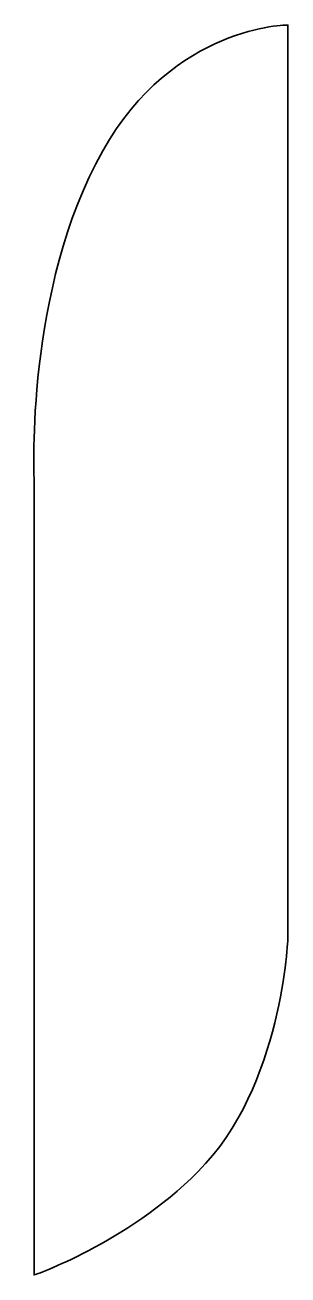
# Model space of a CAD drawing. Extents: x 20 to 757, y 57 to 3563.
import ezdxf

# ---------------------------------------------------------------- set-up
doc = ezdxf.new("R2010")
doc.units = 0
doc.header["$MEASUREMENT"] = 0
doc.layers.add('Thru-cut', color=7, linetype='Continuous', lineweight=0)

msp = doc.modelspace()

# ---------------------------------------------------------------- linework, layer by layer
at = {"layer": 'Thru-cut', "color": 140, "lineweight": 35, "true_color": 0x00aeef}
msp.add_open_spline([(756.9, 1004.3), (756.9, 1004.3), (742.8, 584.6), (504.6, 346.4), (301.5, 143.3), (45.5, 56.9), (45.5, 56.9), (45.5, 56.9), (45.5, 2292.8), (45.5, 2292.8), (45.5, 2292.8), (20.2, 2823.1), (238, 3210.2), (436.5, 3562.9), (756.9, 3562.9), (756.9, 3562.9), (756.9, 3562.9), (756.9, 1004.3), (756.9, 1004.3)], degree=3, knots=[0, 0, 0, 0, 1, 1, 1, 2, 2, 2, 3, 3, 3, 4, 4, 4, 5, 5, 5, 6, 6, 6, 6], dxfattribs=at)

doc.saveas('drawing.dxf')
